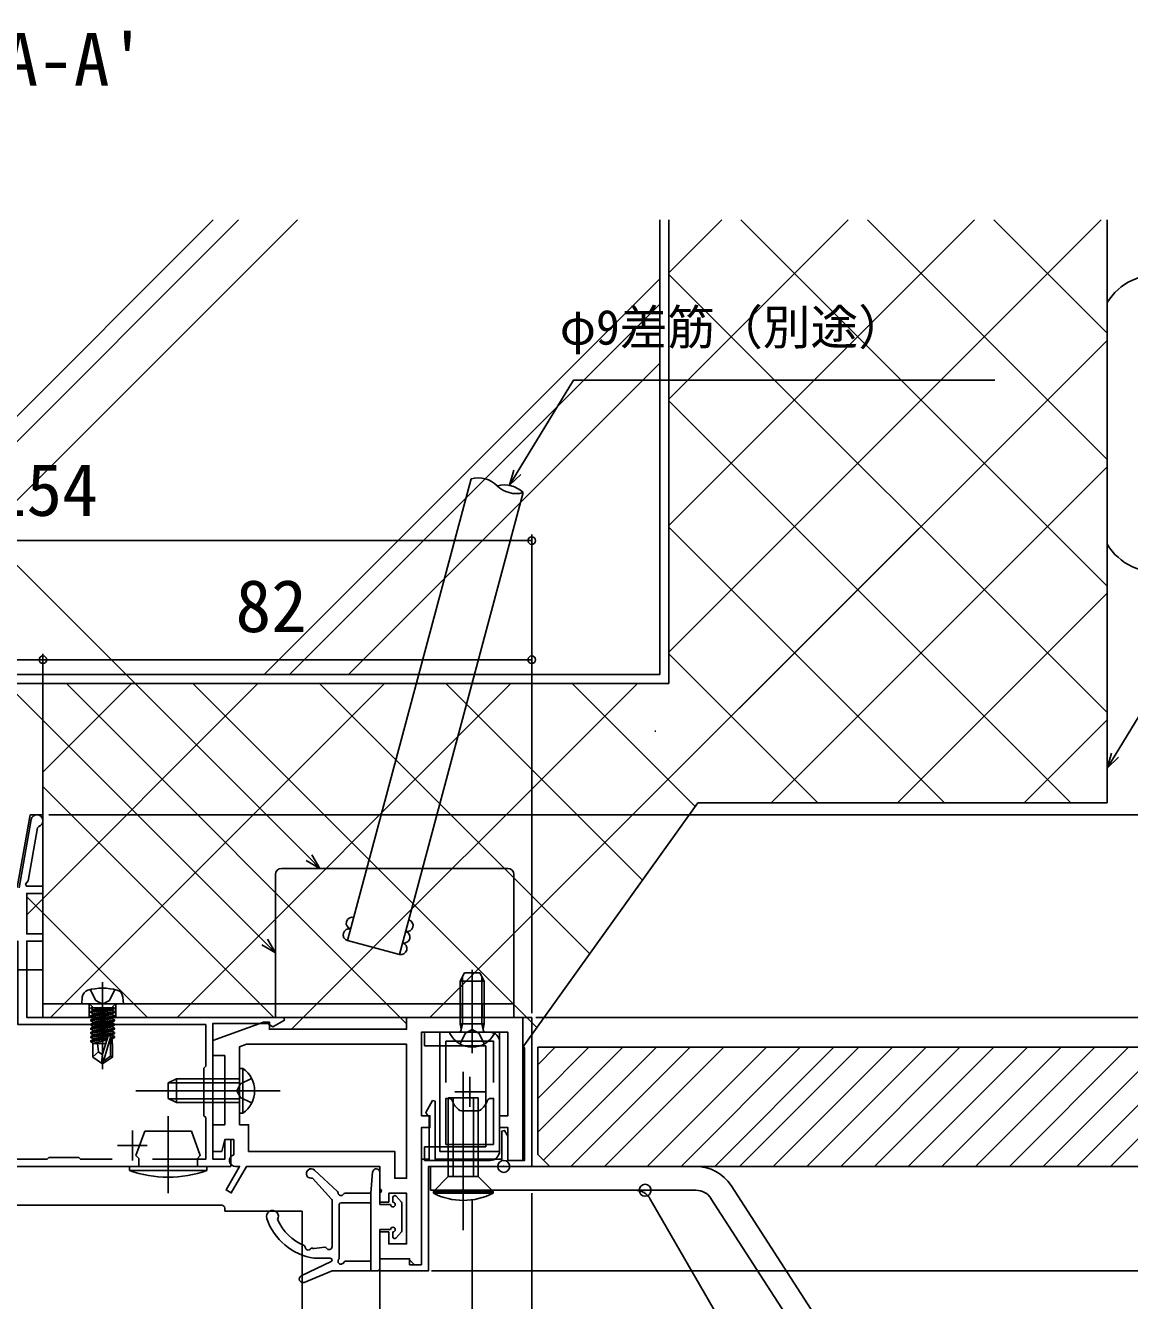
# Model space of a CAD drawing. Units: millimetres, scale not verified. Extents: x -525 to 525, y -783 to 779.
# Drawn here: x -331.9 to -146.7, y -308.5 to -94.6 of the extents above; entities that cross this region are included whole.
import ezdxf
from ezdxf.enums import TextEntityAlignment as Align

# ---------------------------------------------------------------- set-up
doc = ezdxf.new("R2010")
doc.units = ezdxf.units.MM
doc.header["$LTSCALE"] = 4
doc.header["$PDMODE"] = 32
doc.header["$PDSIZE"] = 2
for name, color, linetype in [('0-1_USER1', 3, 'Continuous'), ('0-2_YKK_11', 7, 'Continuous'), ('0-4_YKK_12', 2, 'Continuous'), ('0-5_YKK_13', 4, 'Continuous'), ('0-7_YKK_D', 6, 'Continuous'), ('0-9_YSS_K', 3, 'Continuous'), ('0-A_YSS_KE', 3, 'Continuous')]:
    doc.layers.add(name, color=color, linetype=linetype)
doc.styles.add('ＭＳ ゴシック', font='')
doc.styles.get('ＭＳ ゴシック').set_extended_font_data('MS Gothic')

msp = doc.modelspace()

# ---------------------------------------------------------------- linework, layer by layer
at = {"layer": '0-2_YKK_11'}
for p, q in [((-313.976, -280.026), (-313.976, -285.026)), ((-316.476, -282.526), (-311.476, -282.526))]:
    msp.add_line(p, q, dxfattribs=at)
for points in [[(-330.961, -227.852), (-332.976, -239.281)], [(-350.976, -286.026), (-297.476, -286.026), (-297.476, -281.526), (-298.476, -281.526), (-298.476, -284.826), (-300.476, -284.826), (-300.476, -262.026), (-291.176, -262.026), (-290.876, -262.326), (-290.43, -262.588), (-288.436, -261.48), (-288.554, -261.026), (-331.676, -261.026), (-331.676, -248.226), (-328.976, -248.226), (-328.976, -247.026), (-331.676, -247.026), (-331.676, -240.226), (-328.976, -240.226), (-328.976, -239.026), (-331.718, -239.026), (-331.891, -238.656), (-331.454, -238.135), (-329.881, -229.214), (-329.676, -228.98)], [(-346.076, -253.326), (-346.076, -249.288), (-357.776, -250.233), (-357.776, -280.326), (-347.876, -280.326), (-347.876, -284.826), (-328.276, -284.826), (-327.976, -284.526), (-322.976, -284.526), (-322.676, -284.826), (-317.375, -284.826)], [(-310.578, -284.826), (-301.676, -284.826), (-301.676, -277.826), (-301.976, -277.526), (-301.976, -269.526), (-301.676, -269.226), (-301.676, -262.226), (-333.176, -262.226), (-333.176, -248.246), (-344.876, -249.191), (-344.876, -253.326)], [(-248.476, -285.026), (-248.476, -261.026), (-267.976, -261.026), (-267.976, -263.026), (-290.976, -263.026), (-290.976, -261.826), (-291.976, -261.826), (-300.476, -264.926), (-300.476, -267.426), (-298.476, -267.426), (-298.476, -279.026), (-300.476, -279.026), (-300.476, -283.526), (-298.976, -283.526), (-298.476, -281.526), (-296.976, -281.526), (-296.976, -284.072)], [(-296.676, -286.026), (-295.976, -286.026), (-298.257, -289.976), (-297.391, -290.476), (-294.821, -286.026), (-272.476, -286.026), (-272.476, -292.026), (-270.976, -292.026), (-270.976, -290.526), (-267.976, -290.526), (-267.976, -299.026), (-270.976, -299.026), (-270.976, -297.026), (-272.476, -297.026), (-272.476, -301.526), (-267.676, -301.526), (-267.176, -302.026), (-266.676, -302.526), (-265.476, -302.526), (-265.476, -279.526), (-264.076, -279.526), (-264.076, -277.526), (-265.476, -277.526), (-265.476, -263.526), (-250.976, -263.526), (-250.976, -277.526), (-252.376, -277.526), (-252.376, -279.526), (-250.976, -279.526), (-250.976, -285.026), (-248.476, -285.026)]]:
    msp.add_lwpolyline(points, dxfattribs=at)
for points in [[(-246.976, -261.026), (-246.976, -286.026), (-264.276, -286.026), (-264.276, -303.526), (-272.476, -303.526), (-272.476, -301.526), (-267.476, -301.526), (-267.476, -302.526), (-265.476, -302.526), (-265.476, -284.826), (-264.176, -284.826), (-264.176, -277.726), (-264.476, -277.426), (-264.738, -276.98), (-263.626, -274.977), (-263.176, -275.094), (-263.176, -284.826), (-251.976, -284.826), (-251.976, -280.096), (-251.531, -279.977), (-250.976, -280.938), (-250.976, -285.026), (-248.176, -285.026), (-248.176, -266.213), (-248.326, -266.02), (-248.476, -265.826), (-248.476, -261.026)], [(-294.825, -265.526), (-267.976, -265.526), (-267.976, -288.026), (-269.976, -288.026), (-269.976, -283.526), (-294.476, -283.526), (-294.476, -279.026), (-295.976, -279.026), (-295.976, -265.946)]]:
    msp.add_lwpolyline(points, close=True, dxfattribs=at)
for centre, start, end in [((-329.976, -228.026), 287.48645, 170.00001), ((-296.676, -285.026), 107.4576, 270)]:
    msp.add_arc(centre, 1, start, end, dxfattribs=at)
at = {"layer": '0-4_YKK_12'}
for p, q in [((-328.976, -253.026), (-328.976, -261.026)), ((-256.976, -267.026), (-256.976, -253.038)), ((-318.976, -255.658), (-318.976, -264.042)), ((-256.976, -264.042), (-256.976, -255.658)), ((-246.976, -285.526), (-246.976, -286.026)), ((-246.976, -290.526), (-246.976, -321.526)), ((-256.976, -321.526), (-256.976, -291.623)), ((-272.476, -303.226), (-272.476, -334.526))]:
    msp.add_line(p, q, dxfattribs=at)
at = {"layer": '0-5_YKK_13'}
for p, q in [((-333.276, -239.255), (-331.12, -227.026)), ((-331.12, -227.026), (-328.976, -227.026)), ((-328.976, -253.026), (-328.976, -227.026)), ((-289.976, -258.726), (-289.976, -237.026)), ((-288.976, -236.026), (-250.976, -236.026)), ((-249.976, -261.026), (-249.976, -237.026)), ((-400.976, -253.026), (-328.976, -253.026)), ((-258.976, -254.926), (-258.276, -253.526)), ((-258.597, -262.126), (-258.597, -254.168)), ((-258.276, -253.526), (-255.676, -253.526)), ((-255.676, -253.526), (-254.976, -254.926)), ((-255.355, -262.126), (-255.355, -254.168)), ((-318.976, -255.126), (-318.976, -269.726)), ((-258.976, -262.126), (-258.976, -254.926)), ((-258.976, -254.926), (-254.976, -254.926)), ((-254.976, -262.126), (-254.976, -254.926)), ((-249.976, -258.726), (-328.976, -258.726)), ((-328.976, -261.026), (-328.976, -258.726)), ((-322.378, -257.607), (-322.476, -258.726)), ((-321.226, -258.726), (-321.226, -261.026)), ((-316.726, -258.726), (-316.726, -261.026)), ((-289.976, -258.726), (-289.976, -261.026)), ((-258.976, -258.726), (-258.976, -261.026)), ((-258.676, -258.726), (-258.676, -261.026)), ((-255.276, -258.726), (-255.276, -261.026)), ((-254.976, -258.726), (-254.976, -261.026)), ((-316.997, -259.426), (-320.955, -259.426)), ((-320.461, -259.426), (-320.955, -259.513)), ((-320.955, -260.739), (-320.955, -260.913)), ((-320.576, -259.82), (-320.576, -259.732)), ((-317.376, -259.82), (-317.376, -259.732)), ((-317.376, -260.52), (-317.376, -260.432)), ((-316.997, -259.426), (-316.997, -259.513)), ((-316.997, -260.039), (-316.997, -260.213)), ((-249.976, -261.026), (-328.976, -261.026)), ((-316.997, -262.139), (-320.955, -262.839)), ((-316.997, -262.839), (-320.955, -263.539)), ((-317.376, -261.22), (-317.376, -261.132)), ((-317.376, -261.92), (-317.376, -261.832)), ((-317.376, -262.62), (-317.376, -262.532)), ((-316.997, -261.439), (-316.997, -261.613)), ((-258.976, -262.126), (-254.976, -262.126)), ((-258.976, -262.126), (-258.832, -262.938)), ((-258.597, -262.126), (-258.837, -263.141)), ((-256.976, -263.068), (-258.121, -263.677)), ((-256.976, -263.068), (-255.831, -263.677)), ((-255.355, -262.126), (-255.115, -263.141)), ((-254.976, -262.126), (-255.121, -262.938)), ((-316.997, -263.539), (-320.955, -264.239)), ((-318.153, -264.443), (-320.955, -264.939)), ((-318.208, -264.627), (-320.955, -265.113)), ((-318.267, -264.827), (-320.576, -265.332)), ((-317.376, -263.32), (-317.376, -263.232)), ((-317.376, -264.02), (-317.376, -263.932)), ((-317.376, -265.426), (-317.376, -264.632)), ((-253.976, -263.526), (-264.976, -263.526)), ((-264.976, -265.826), (-264.976, -263.526)), ((-253.38, -263.526), (-260.572, -263.526)), ((-259.026, -265.492), (-258.121, -263.677)), ((-254.926, -265.492), (-255.831, -263.677)), ((-252.376, -283.426), (-252.376, -265.126)), ((-320.626, -267.638), (-319.676, -266.826)), ((-264.976, -265.826), (-254.676, -265.826)), ((-254.676, -265.826), (-254.676, -282.726)), ((-320.626, -267.714), (-319.126, -268.726)), ((-318.826, -268.364), (-318.826, -268.726)), ((-317.626, -267.521), (-317.326, -267.714)), ((-306.576, -271.326), (-307.976, -272.026)), ((-306.576, -271.326), (-295.976, -271.326)), ((-306.576, -271.326), (-306.576, -275.326)), ((-295.976, -269.576), (-295.467, -269.576)), ((-295.976, -277.076), (-295.976, -271.326)), ((-295.467, -269.576), (-295.467, -275.326)), ((-295.467, -277.076), (-295.467, -271.326)), ((-258.476, -296.726), (-258.476, -270.178)), ((-257.376, -276.026), (-257.376, -271.026)), ((-289.203, -273.326), (-313.417, -273.326)), ((-307.976, -274.626), (-307.976, -272.026)), ((-307.885, -271.98), (-295.976, -271.98)), ((-259.876, -273.526), (-254.876, -273.526)), ((-306.576, -275.326), (-307.976, -274.626)), ((-307.885, -274.672), (-295.976, -274.672)), ((-260.976, -274.526), (-255.976, -274.526)), ((-260.176, -274.526), (-260.176, -281.626)), ((-256.776, -281.626), (-256.776, -274.526)), ((-255.976, -274.526), (-255.976, -281.626)), ((-307.976, -290.512), (-307.976, -277.58)), ((-295.976, -277.076), (-295.467, -277.076)), ((-304.068, -280.126), (-311.884, -280.126)), ((-260.176, -281.626), (-260.176, -287.726)), ((-256.776, -287.726), (-256.776, -281.626)), ((-255.976, -287.726), (-255.976, -281.626)), ((-264.976, -285.026), (-264.976, -282.726)), ((-264.976, -282.726), (-254.676, -282.726)), ((-314.476, -286.026), (-314.476, -286.74)), ((-314.476, -286.026), (-312.876, -286.026)), ((-314.476, -286.026), (-301.476, -286.026)), ((-301.476, -286.74), (-301.476, -286.026)), ((-283.43, -286.642), (-279.57, -290.251)), ((-253.976, -285.026), (-264.976, -285.026)), ((-263.984, -286.026), (-263.984, -290.026)), ((-219.437, -286.026), (-263.984, -286.026)), ((-301.476, -286.74), (-314.476, -286.74)), ((-283.743, -287.991), (-280.554, -291.509)), ((-273.674, -286.975), (-273.976, -290.526)), ((-272.476, -287.026), (-272.476, -289.826)), ((-255.976, -287.726), (-253.476, -290.226)), ((-273.976, -290.526), (-278.283, -290.526)), ((-273.976, -290.526), (-273.976, -303.526)), ((-272.476, -288.826), (-272.476, -291.426)), ((-272.476, -290.426), (-272.476, -292.426)), ((-219.437, -290.026), (-263.984, -290.026)), ((-263.476, -290.226), (-253.476, -290.226)), ((-263.476, -290.526), (-263.476, -290.226)), ((-253.476, -290.526), (-263.476, -290.526)), ((-253.476, -290.226), (-253.476, -290.526)), ((-213.554, -289.233), (-198.511, -312.568)), ((-341.976, -292.526), (-298.976, -292.526)), ((-298.476, -293.026), (-298.476, -293.526)), ((-280.476, -291.71), (-280.476, -299.484)), ((-279.276, -301.397), (-279.276, -292.426)), ((-273.976, -292.126), (-278.976, -292.126)), ((-272.476, -292.426), (-270.676, -292.426)), ((-270.276, -291.226), (-270.276, -292.026)), ((-269.752, -291.027), (-268.852, -292.041)), ((-268.776, -292.24), (-268.776, -296.812)), ((-227.093, -291.526), (-213.814, -314.526)), ((-216.916, -291.4), (-201.873, -314.735)), ((-285.476, -293.526), (-285.476, -326.526)), ((-272.476, -296.626), (-270.676, -296.626)), ((-272.476, -296.626), (-272.476, -303.226)), ((-270.214, -297.021), (-270.276, -297.083)), ((-270.276, -297.026), (-270.276, -297.826)), ((-269.752, -298.025), (-268.852, -297.011)), ((-281.712, -299.586), (-283.476, -299.808)), ((-280.776, -301.431), (-283.476, -301.431)), ((-285.638, -304.386), (-280.645, -301.961)), ((-285.144, -305.479), (-280.476, -303.526)), ((-280.476, -301.691), (-280.476, -301.731)), ((-272.776, -303.526), (-280.476, -303.526)), ((-278.234, -301.926), (-273.976, -301.926))]:
    msp.add_line(p, q, dxfattribs=at)
for points in [[(-321.026, -256.363), (-320.121, -258.178), (-318.976, -258.787), (-317.831, -258.178), (-316.926, -256.363)], [(-322.476, -258.726), (-315.476, -258.726), (-315.574, -257.607)], [(-320.706, -259.426), (-320.706, -259.226), (-321.206, -258.726)], [(-317.246, -259.426), (-317.246, -259.226), (-316.746, -258.726)], [(-320.955, -259.426), (-320.955, -259.513), (-320.576, -259.732), (-319.177, -259.426)], [(-317.491, -259.426), (-320.955, -260.039), (-320.955, -260.213)], [(-318.775, -259.426), (-320.576, -259.82), (-320.955, -260.039)], [(-320.576, -260.52), (-320.576, -260.432), (-320.955, -260.213), (-316.997, -259.513), (-317.376, -259.732), (-320.576, -260.432)], [(-320.576, -261.22), (-320.576, -261.132), (-320.955, -260.913), (-316.997, -260.213), (-317.376, -260.432), (-320.576, -261.132)], [(-320.955, -262.139), (-320.576, -261.92), (-320.576, -261.832), (-320.955, -261.613), (-320.955, -261.439), (-316.997, -260.739), (-317.376, -260.52), (-320.576, -261.22), (-320.955, -261.439)], [(-320.955, -261.613), (-316.997, -260.913), (-316.997, -260.739)], [(-316.997, -260.913), (-317.376, -261.132), (-320.576, -261.832)], [(-320.576, -265.42), (-320.576, -265.332), (-320.955, -265.113), (-320.955, -264.939), (-320.576, -264.72), (-320.576, -264.632), (-320.955, -264.413), (-320.955, -264.239), (-320.576, -264.02), (-320.576, -263.932), (-320.955, -263.713), (-320.955, -263.539), (-320.576, -263.32), (-320.576, -263.232), (-320.955, -263.013), (-320.955, -262.839), (-320.576, -262.62), (-320.576, -262.532), (-320.955, -262.313), (-320.955, -262.139), (-316.997, -261.439), (-317.376, -261.22), (-320.576, -261.92)], [(-320.955, -262.313), (-316.997, -261.613), (-317.376, -261.832), (-320.576, -262.532)], [(-320.955, -263.013), (-316.997, -262.313), (-316.997, -262.139)], [(-320.955, -263.713), (-316.997, -263.013), (-316.997, -262.839)], [(-316.997, -262.139), (-317.376, -261.92), (-320.576, -262.62)], [(-316.997, -262.313), (-317.376, -262.532), (-320.576, -263.232)], [(-316.997, -262.839), (-317.376, -262.62), (-320.576, -263.32)], [(-316.997, -263.013), (-317.376, -263.232), (-320.576, -263.932)], [(-320.955, -264.413), (-316.997, -263.713), (-316.997, -263.539)], [(-316.997, -263.539), (-317.376, -263.32), (-320.576, -264.02)], [(-316.997, -263.713), (-317.376, -263.932), (-320.576, -264.632)], [(-316.997, -264.239), (-317.376, -264.02), (-320.576, -264.72)], [(-317.626, -265.426), (-317.326, -265.426), (-317.326, -267.714), (-318.826, -268.726), (-319.126, -268.726), (-318.976, -267.22), (-318.053, -264.106), (-317.562, -264.161), (-318.826, -268.364), (-317.626, -267.521), (-317.626, -264.374)], [(-317.627, -264.35), (-316.997, -264.239), (-316.997, -264.413)], [(-317.626, -264.687), (-317.376, -264.632), (-316.997, -264.413), (-317.626, -264.525)], [(-261.376, -271.926), (-261.376, -265.026), (-253.376, -265.026), (-253.376, -271.926)], [(-318.445, -265.426), (-320.626, -265.426), (-320.626, -267.714)], [(-319.816, -265.426), (-319.676, -266.826), (-318.976, -267.327)], [(-295.976, -269.576), (-295.976, -275.326), (-306.576, -275.326)], [(-293.967, -271.276), (-295.822, -272.181), (-296.431, -273.326)], [(-293.967, -275.376), (-295.822, -274.471), (-296.431, -273.326)], [(-253.376, -282.326), (-261.376, -282.326), (-261.376, -274.626), (-260.685, -274.626), (-260.4, -274.832)], [(-260.976, -287.726), (-260.976, -281.626), (-260.976, -274.526)], [(-254.352, -274.832), (-254.067, -274.626), (-253.376, -274.626), (-253.376, -282.326)], [(-259.028, -276.641), (-258.749, -276.726), (-257.376, -276.726), (-256.003, -276.726), (-255.724, -276.641)], [(-312.876, -286.026), (-312.876, -284.726), (-313.376, -284.226), (-311.884, -280.126)], [(-303.076, -286.026), (-303.076, -284.726), (-302.576, -284.226), (-304.068, -280.126)], [(-263.476, -290.226), (-260.976, -287.726), (-255.976, -287.726)], [(-298.476, -293.526), (-297.476, -293.526), (-285.476, -293.526)]]:
    msp.add_lwpolyline(points, dxfattribs=at)
for points in [[(-316.997, -260.039), (-320.955, -260.739), (-320.576, -260.52), (-317.376, -259.82)], [(-262.376, -263.526), (-262.376, -283.526), (-252.376, -283.526), (-252.376, -263.526)]]:
    msp.add_lwpolyline(points, close=True, dxfattribs=at)
for centre, radius, start, end in [((-288.976, -237.026), 1, 90, 180), ((-250.976, -237.026), 1, 0, 90), ((-321.083, -257.72), 1.3, 105.88086, 175.00003), ((-318.976, -265.126), 9, 74.11918, 105.88086), ((-316.869, -257.72), 1.3, 5.00001, 74.11918), ((-259.324, -263.026), 0.5, 270, 10.09096), ((-254.628, -263.026), 0.5, 169.90904, 270), ((-260.572, -263.68), 0.154, 90, 207.28096), ((-256.976, -261.826), 4.2, 207.28096, 332.71904), ((-253.976, -265.126), 1.6, 0, 90), ((-253.38, -263.68), 0.154, 332.71904, 90), ((-298.003, -273.326), 4.527, 304.06671, 55.93329), ((-257.076, -273.736), 3.5, 198.24966, 236.09874), ((-257.676, -273.736), 3.5, 303.90126, 341.75034), ((-253.976, -283.426), 1.6, 270, 0), ((-283.976, -287.226), 0.8, 46.91863, 286.91863), ((-273.076, -287.026), 0.6, 0, 175.13615), ((-219.437, -293.026), 7, 32.80851, 90), ((-307.976, -267.826), 20, 251.03443, 288.96557), ((-279.775, -290.47), 0.3, 3.17465, 46.91863), ((-278.976, -290.426), 0.5, 183.17465, 330), ((-278.283, -290.826), 0.3, 90, 150), ((-272.476, -290.126), 0.3, 270, 90), ((-258.476, -280.709), 11.017, 243.00829, 296.99173), ((-229.691, -293.026), 3, 30, 90), ((-219.437, -293.026), 3, 32.80851, 90), ((-298.976, -293.026), 0.5, 0, 90), ((-280.776, -291.71), 0.3, 0, 42.20127), ((-278.976, -292.426), 0.3, 90, 180), ((-270.276, -292.426), 0.4, 180, 90), ((-269.976, -291.226), 0.3, 41.59314, 180), ((-269.076, -292.24), 0.3, 0, 41.59314), ((-290.476, -294.431), 1, 328.14372, 198.68252), ((-281.95, -291.548), 10, 198.68252, 261.22369), ((-281.95, -291.548), 8.4, 203.95609, 247.529), ((-270.276, -296.626), 0.4, 270, 180), ((-269.076, -296.812), 0.3, 318.40686, 0), ((-285.276, -299.587), 0.3, 2.01756, 67.529), ((-269.976, -297.826), 0.3, 180, 318.40686), ((-284.476, -299.559), 0.5, 182.01756, 322.98467), ((-283.837, -300.041), 0.3, 77.47323, 142.98467), ((-281.95, -291.548), 8.4, 257.47323, 259.53472), ((-281.674, -299.884), 0.3, 29.19355, 97.16924), ((-280.976, -299.494), 0.5, 209.19355, 0), ((-280.776, -301.731), 0.3, 0, 90), ((-278.976, -301.926), 0.5, 138.59038, 337.97569), ((-279.576, -301.397), 0.3, 318.59038, 0), ((-280.776, -301.691), 0.3, 295.90408, 0), ((-278.234, -302.226), 0.3, 90, 157.97569), ((-272.776, -303.226), 0.3, 270, 0), ((-285.376, -304.926), 0.6, 115.90408, 292.70695)]:
    msp.add_arc(centre, radius, start, end, dxfattribs=at)
for p in [(-251.684, -286.026), (-227.959, -290.026)]:
    msp.add_point(p, dxfattribs=at)
at = {"layer": '0-7_YKK_D'}
for p, q in [((-400.976, -181.026), (-246.976, -181.026)), ((-246.976, -260.326), (-246.976, -180.026)), ((-328.976, -201.026), (-400.976, -201.026)), ((-328.976, -226.026), (-328.976, -200.026)), ((-328.976, -226.026), (-328.976, -200.026)), ((-328.976, -201.026), (-246.976, -201.026)), ((-246.976, -260.326), (-246.976, -200.026)), ((-327.976, -227.026), (-60.02, -227.026)), ((-246.276, -261.026), (-60.02, -261.026)), ((-246.276, -261.026), (-80.02, -261.026)), ((-246.276, -261.026), (-60.02, -261.026)), ((-263.776, -303.526), (-80.02, -303.526))]:
    msp.add_line(p, q, dxfattribs=at)
for points in [[(-282.525, -236.026), (-284.328, -234.223), (-367.224, -151.327), (-417.195, -151.327)], [(-250.739, -171.757), (-249.41, -169.58), (-239.99, -154.144), (-169.313, -154.144)], [(-150.476, -219.212), (-149.148, -217.036), (-112.277, -156.62), (-42.724, -156.62)], [(-248.827, -169.936), (-250.739, -171.757), (-249.994, -169.224)], [(-289.976, -250.201), (-291.779, -248.398), (-366.037, -174.14), (-451.093, -174.14)], [(-148.564, -217.392), (-150.476, -219.212), (-149.731, -216.68)], [(-284.811, -234.706), (-282.525, -236.026), (-283.845, -233.74)], [(-292.262, -248.881), (-289.976, -250.201), (-291.296, -247.915)]]:
    msp.add_lwpolyline(points, dxfattribs=at)
for centre in [(-246.976, -181.026), (-328.976, -201.026), (-328.976, -201.026), (-246.976, -201.026)]:
    msp.add_circle(centre, 0.637, dxfattribs=at)
at = {"layer": '0-9_YSS_K'}
for p, q in [((-300.435, -127.242), (-372.476, -199.283)), ((-296.192, -127.242), (-372.476, -203.526)), ((-286.293, -127.242), (-363.128, -204.078)), ((-225.476, -203.526), (-225.476, -127.242)), ((-151.479, -127.242), (-223.976, -199.739)), ((-172.692, -127.242), (-223.976, -178.526)), ((-193.905, -127.242), (-223.976, -157.313)), ((-215.119, -127.242), (-223.976, -136.1)), ((-211.9, -127.242), (-150.476, -188.666)), ((-190.686, -127.242), (-150.476, -167.452)), ((-169.473, -127.242), (-150.476, -146.239)), ((-223.976, -136.379), (-150.476, -209.879)), ((-225.476, -137.136), (-291.866, -203.526)), ((-225.476, -141.379), (-287.623, -203.526)), ((-150.476, -147.452), (-213.509, -210.485)), ((-225.476, -151.278), (-277.724, -203.526)), ((-160.476, -157.452), (-264.05, -261.026)), ((-223.976, -157.592), (-156.542, -225.026)), ((-150.476, -168.666), (-192.296, -210.485)), ((-277.878, -248.128), (-257.12, -170.661)), ((-269.184, -250.458), (-248.427, -172.99)), ((-223.976, -178.805), (-177.755, -225.026)), ((-160.476, -178.666), (-206.836, -225.026)), ((-150.476, -189.879), (-185.623, -225.026)), ((-223.976, -200.018), (-198.969, -225.026)), ((-225.476, -203.526), (-372.476, -203.526)), ((-331.676, -243.8), (-292.902, -205.026)), ((-328.976, -219.886), (-314.116, -205.026)), ((-327.689, -261.026), (-271.689, -205.026)), ((-267.976, -262.084), (-325.035, -205.026)), ((-306.476, -261.026), (-250.476, -205.026)), ((-246.116, -262.731), (-303.821, -205.026)), ((-287.263, -263.026), (-229.263, -205.026)), ((-282.608, -205.026), (-237.263, -250.371)), ((-261.395, -205.026), (-228.41, -238.011)), ((-240.182, -205.026), (-219.557, -225.651)), ((-150.476, -211.092), (-164.41, -225.026)), ((-226.348, -213.021), (-226.148, -213.021)), ((-290.248, -261.026), (-328.976, -222.298)), ((-311.461, -261.026), (-331.676, -240.811)), ((-277.878, -248.128), (-269.184, -250.458)), ((-245.976, -280.276), (-231.726, -266.026)), ((-245.976, -274.62), (-237.382, -266.026)), ((-245.976, -268.963), (-243.039, -266.026)), ((-245.022, -284.98), (-226.069, -266.026)), ((-240.412, -286.026), (-220.412, -266.026)), ((-234.755, -286.026), (-214.755, -266.026)), ((-227.598, -286.026), (-207.598, -266.026)), ((-221.942, -286.026), (-201.942, -266.026)), ((-216.285, -286.026), (-196.285, -266.026)), ((-212.128, -286.026), (-192.128, -266.026)), ((-206.471, -286.026), (-186.471, -266.026)), ((-200.814, -286.026), (-180.814, -266.026)), ((-195.157, -286.026), (-175.157, -266.026)), ((-189.5, -286.026), (-169.5, -266.026)), ((-183.843, -286.026), (-163.843, -266.026)), ((-178.187, -286.026), (-158.187, -266.026)), ((-172.53, -286.026), (-152.53, -266.026)), ((-166.873, -286.026), (-146.873, -266.026)), ((-161.216, -286.026), (-141.216, -266.026)), ((-155.559, -286.026), (-135.559, -266.026)), ((-149.902, -286.026), (-129.902, -266.026))]:
    msp.add_line(p, q, dxfattribs=at)
for centre, radius, start, end in [((-255.956, -175.007), 4.5, 45, 105), ((-251.609, -176.172), 4.5, 45, 105), ((-249.592, -168.643), 4.5, 225, 285), ((-277.101, -245.23), 1, 75, 255), ((-267.89, -245.628), 1, 255, 75), ((-277.619, -247.162), 1, 75, 255), ((-268.408, -247.56), 1, 255, 75), ((-268.925, -249.492), 1, 255, 75)]:
    msp.add_arc(centre, radius, start, end, dxfattribs=at)
at = {"layer": '0-A_YSS_KE'}
for p, q in [((-223.976, -205.026), (-223.976, -127.242)), ((-150.476, -225.026), (-150.476, -127.242)), ((-373.976, -205.026), (-223.976, -205.026)), ((-328.976, -228.023), (-328.976, -205.026)), ((-248.476, -266.026), (-219.11, -225.026)), ((-219.11, -225.026), (-150.476, -225.026))]:
    msp.add_line(p, q, dxfattribs=at)
for points in [[(-245.976, -266.026), (-101.976, -266.026), (-101.976, -284.026)], [(-103.976, -286.026), (-243.976, -286.026), (-245.976, -284.026), (-245.976, -266.026)]]:
    msp.add_lwpolyline(points, dxfattribs=at)
for centre, start, end in [((-141.976, -146.38), 18.19487, 148.21167), ((-141.976, -176.38), 211.78833, 341.80513)]:
    msp.add_arc(centre, 10, start, end, dxfattribs=at)

# ---------------------------------------------------------------- texts
at = {"layer": '0-1_USER1', "style": 'ＭＳ ゴシック'}
msp.add_text("●D70・D50 片開き枠  A-A'", height=8.798, dxfattribs=at).set_placement((-461.636, -107.332), align=Align.BOTTOM_LEFT)
at = {"layer": '0-7_YKK_D', "style": 'ＭＳ ゴシック'}
for s, height, p in [('φ9差筋（別途）', 5.865, (-242.275, -149.919)), ('154', 8.798, (-337.715, -179.526)), ('82', 8.798, (-296.669, -199.026))]:
    msp.add_text(s, height=height, dxfattribs=at).set_placement(p, align=Align.BOTTOM_LEFT)

doc.saveas('drawing.dxf')
